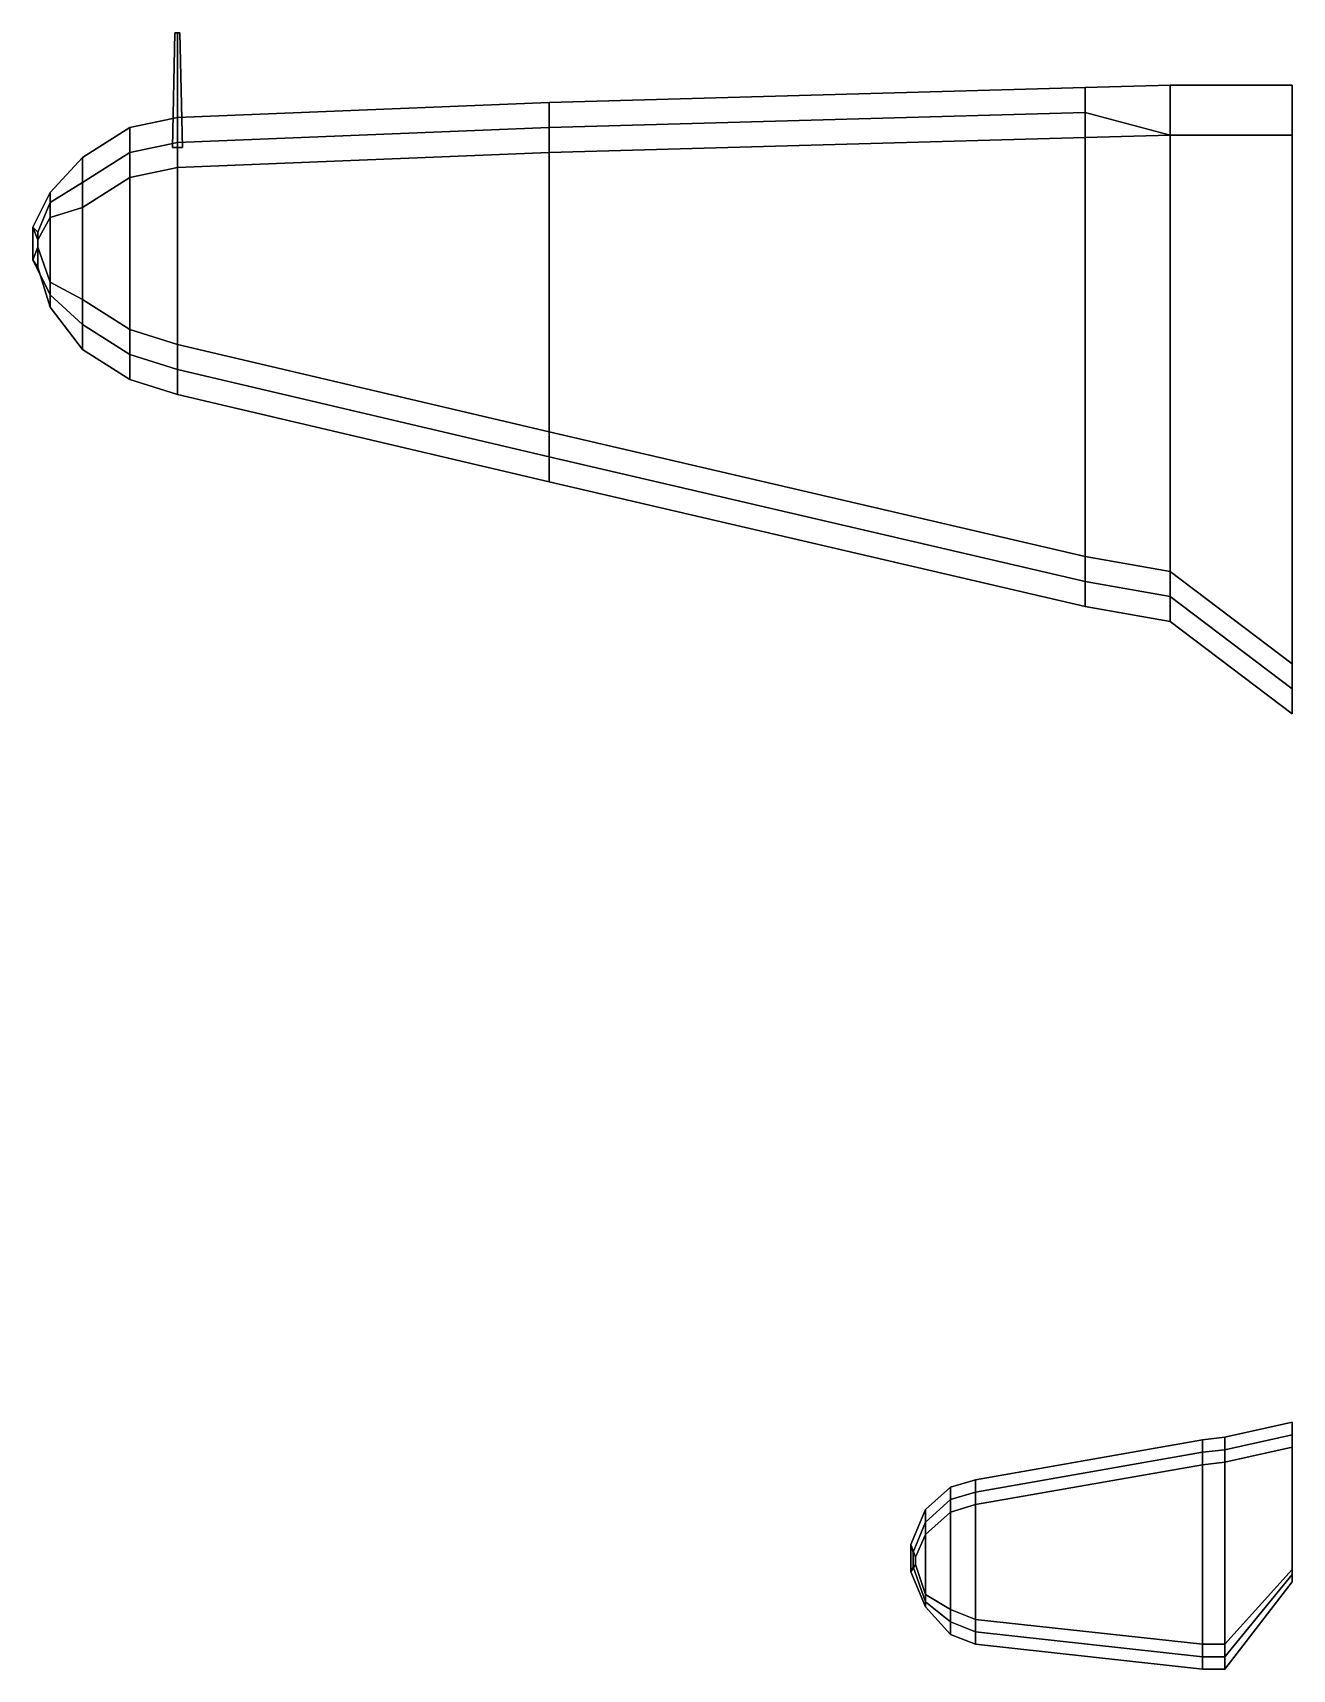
# Model space of a CAD drawing. Extents: x -5.05 to 0, y -4.13 to 2.43.
import ezdxf

# ---------------------------------------------------------------- set-up
doc = ezdxf.new("R2010")
doc.units = 0
doc.layers.add('WING1', color=1, linetype='CONTINUOUS')

msp = doc.modelspace()

# ---------------------------------------------------------------- linework, layer by layer
at = {"layer": 'WING1'}
for points in [[(-4.49, 1.97, 1.8), (-4.47, 1.97, 1.82), (-4.47, 2.43, 1.81), (-4.48, 2.43, 1.8)], [(-4.47, 1.97, 1.78), (-4.49, 1.97, 1.8), (-4.48, 2.43, 1.8), (-4.47, 2.43, 1.79)], [(-4.48, 2.43, 1.8), (-4.47, 2.43, 1.81), (-4.46, 2.43, 1.8), (-4.47, 2.43, 1.79)], [(-4.47, 1.97, 1.82), (-4.45, 1.97, 1.8), (-4.46, 2.43, 1.8), (-4.47, 2.43, 1.81)], [(-4.45, 1.97, 1.8), (-4.47, 1.97, 1.78), (-4.47, 2.43, 1.79), (-4.46, 2.43, 1.8)], [(-2.98, 1.95, 1.75), (-0.83, 2.01, 1.58), (-0.83, 2.21, 1.45), (-2.98, 2.15, 1.65)], [(-2.98, 2.15, 1.65), (-0.83, 2.21, 1.45), (-0.83, 2.11, 1.27), (-2.98, 2.05, 1.54)], [(-0.83, 2.01, 1.58), (-0.49, 2.02, 1.55), (-0.49, 2.22, 1.4), (-0.83, 2.21, 1.45)], [(-0.83, 2.21, 1.45), (-0.49, 2.22, 1.4), (-0.49, 2.02, 1.21), (-0.83, 2.11, 1.27)], [(-0.49, 2.02, 1.55), (0, 2.02, 1.53), (0, 2.22, 1.39), (-0.49, 2.22, 1.4)], [(-0.49, 2.22, 1.4), (0, 2.22, 1.39), (0, 2.02, 1.21), (-0.49, 2.02, 1.21)], [(-4.47, 1.89, 1.87), (-2.98, 1.95, 1.75), (-2.98, 2.15, 1.65), (-4.47, 2.09, 1.8)], [(-4.47, 2.09, 1.8), (-2.98, 2.15, 1.65), (-2.98, 2.05, 1.54), (-4.47, 1.99, 1.72)], [(-0.83, 2.11, 1.27), (-0.83, 0.13, 1.29), (-2.98, 0.63, 1.54), (-2.98, 2.05, 1.54)], [(-0.49, 2.02, 1.21), (-0.49, 0.07, 1.21), (-0.83, 0.13, 1.29), (-0.83, 2.11, 1.27)], [(-4.85, 1.73, 1.88), (-4.66, 1.85, 1.88), (-4.66, 2.05, 1.82), (-4.85, 1.93, 1.84)], [(-4.85, 1.93, 1.84), (-4.66, 2.05, 1.82), (-4.66, 1.95, 1.75), (-4.85, 1.83, 1.79)], [(-4.66, 1.85, 1.88), (-4.47, 1.89, 1.87), (-4.47, 2.09, 1.8), (-4.66, 2.05, 1.82)], [(-4.66, 2.05, 1.82), (-4.47, 2.09, 1.8), (-4.47, 1.99, 1.72), (-4.66, 1.95, 1.75)], [(-2.98, 2.05, 1.54), (-2.98, 0.63, 1.54), (-4.47, 0.98, 1.72), (-4.47, 1.99, 1.72)], [(-4.47, 1.99, 1.72), (-4.47, 0.98, 1.72), (-4.66, 1.04, 1.75), (-4.66, 1.95, 1.75)], [(-2.98, 0.83, 1.75), (-0.83, 0.33, 1.58), (-0.83, 2.01, 1.58), (-2.98, 1.95, 1.75)], [(-0.83, 0.33, 1.58), (-0.49, 0.27, 1.55), (-0.49, 2.02, 1.55), (-0.83, 2.01, 1.58)], [(-0.49, 0.27, 1.55), (0, -0.1, 1.53), (0, 2.02, 1.53), (-0.49, 2.02, 1.55)], [(0, 2.02, 1.21), (0, -0.3, 1.36), (-0.49, 0.07, 1.21), (-0.49, 2.02, 1.21)], [(-4.98, 1.69, 1.88), (-4.85, 1.73, 1.88), (-4.85, 1.93, 1.84), (-4.98, 1.79, 1.85)], [(-4.98, 1.79, 1.85), (-4.85, 1.93, 1.84), (-4.85, 1.83, 1.79), (-4.98, 1.75, 1.81)], [(-4.66, 1.95, 1.75), (-4.66, 1.04, 1.75), (-4.85, 1.16, 1.79), (-4.85, 1.83, 1.79)], [(-4.47, 1.18, 1.87), (-2.98, 0.83, 1.75), (-2.98, 1.95, 1.75), (-4.47, 1.89, 1.87)], [(-4.85, 1.36, 1.88), (-4.66, 1.24, 1.88), (-4.66, 1.85, 1.88), (-4.85, 1.73, 1.88)], [(-4.66, 1.24, 1.88), (-4.47, 1.18, 1.87), (-4.47, 1.89, 1.87), (-4.66, 1.85, 1.88)], [(-5.03, 1.6, 1.87), (-4.98, 1.69, 1.88), (-4.98, 1.79, 1.85), (-5.05, 1.65, 1.85)], [(-5.05, 1.65, 1.85), (-4.98, 1.79, 1.85), (-4.98, 1.75, 1.81), (-5.03, 1.63, 1.83)], [(-4.85, 1.83, 1.79), (-4.85, 1.16, 1.79), (-4.98, 1.33, 1.81), (-4.98, 1.75, 1.81)], [(-4.98, 1.75, 1.81), (-4.98, 1.33, 1.81), (-5.03, 1.49, 1.83), (-5.03, 1.63, 1.83)], [(-4.98, 1.43, 1.88), (-4.85, 1.36, 1.88), (-4.85, 1.73, 1.88), (-4.98, 1.69, 1.88)], [(-5.05, 1.65, 1.85), (-5.05, 1.52, 1.85), (-5.03, 1.57, 1.87), (-5.03, 1.6, 1.87)], [(-5.03, 1.63, 1.83), (-5.03, 1.49, 1.83), (-5.05, 1.52, 1.85), (-5.05, 1.65, 1.85)], [(-5.03, 1.57, 1.87), (-4.98, 1.43, 1.88), (-4.98, 1.69, 1.88), (-5.03, 1.6, 1.87)], [(-5.05, 1.52, 1.85), (-4.98, 1.38, 1.85), (-4.98, 1.43, 1.88), (-5.03, 1.57, 1.87)], [(-5.03, 1.49, 1.83), (-4.98, 1.33, 1.81), (-4.98, 1.38, 1.85), (-5.05, 1.52, 1.85)], [(-4.98, 1.38, 1.85), (-4.85, 1.26, 1.84), (-4.85, 1.36, 1.88), (-4.98, 1.43, 1.88)], [(-4.98, 1.33, 1.81), (-4.85, 1.16, 1.79), (-4.85, 1.26, 1.84), (-4.98, 1.38, 1.85)], [(-4.85, 1.26, 1.84), (-4.66, 1.14, 1.82), (-4.66, 1.24, 1.88), (-4.85, 1.36, 1.88)], [(-4.85, 1.16, 1.79), (-4.66, 1.04, 1.75), (-4.66, 1.14, 1.82), (-4.85, 1.26, 1.84)], [(-4.66, 1.14, 1.82), (-4.47, 1.08, 1.8), (-4.47, 1.18, 1.87), (-4.66, 1.24, 1.88)], [(-4.66, 1.04, 1.75), (-4.47, 0.98, 1.72), (-4.47, 1.08, 1.8), (-4.66, 1.14, 1.82)], [(-4.47, 1.08, 1.8), (-2.98, 0.73, 1.65), (-2.98, 0.83, 1.75), (-4.47, 1.18, 1.87)], [(-4.47, 0.98, 1.72), (-2.98, 0.63, 1.54), (-2.98, 0.73, 1.65), (-4.47, 1.08, 1.8)], [(-2.98, 0.73, 1.65), (-0.83, 0.23, 1.45), (-0.83, 0.33, 1.58), (-2.98, 0.83, 1.75)], [(-2.98, 0.63, 1.54), (-0.83, 0.13, 1.29), (-0.83, 0.23, 1.45), (-2.98, 0.73, 1.65)], [(-0.83, 0.23, 1.45), (-0.49, 0.17, 1.4), (-0.49, 0.27, 1.55), (-0.83, 0.33, 1.58)], [(-0.49, 0.17, 1.4), (0, -0.2, 1.39), (0, -0.1, 1.53), (-0.49, 0.27, 1.55)], [(-0.83, 0.13, 1.29), (-0.49, 0.07, 1.21), (-0.49, 0.17, 1.4), (-0.83, 0.23, 1.45)], [(-0.49, 0.07, 1.21), (0, -0.3, 1.36), (0, -0.2, 1.39), (-0.49, 0.17, 1.4)], [(-0.27, -3.3, 2.6), (0, -3.24, 2.6), (0, -3.14, 2.55), (-0.27, -3.2, 2.55)], [(-0.27, -3.2, 2.55), (0, -3.14, 2.55), (0, -3.19, 2.49), (-0.27, -3.25, 2.49)], [(-1.27, -3.47, 2.6), (-0.36, -3.31, 2.6), (-0.36, -3.21, 2.55), (-1.27, -3.37, 2.55)], [(-1.27, -3.37, 2.55), (-0.36, -3.21, 2.55), (-0.36, -3.26, 2.49), (-1.27, -3.42, 2.52)], [(-0.36, -3.31, 2.6), (-0.27, -3.3, 2.6), (-0.27, -3.2, 2.55), (-0.36, -3.21, 2.55)], [(-0.36, -3.21, 2.55), (-0.27, -3.2, 2.55), (-0.27, -3.25, 2.49), (-0.36, -3.26, 2.49)], [(0, -3.19, 2.49), (0, -3.75, 2.49), (-0.27, -4.08, 2.49), (-0.27, -3.25, 2.49)], [(-0.36, -3.26, 2.49), (-0.36, -4.08, 2.49), (-1.27, -3.98, 2.52), (-1.27, -3.42, 2.52)], [(-0.27, -3.25, 2.49), (-0.27, -4.08, 2.49), (-0.36, -4.08, 2.49), (-0.36, -3.26, 2.49)], [(-0.27, -4.03, 2.6), (0, -3.73, 2.6), (0, -3.24, 2.6), (-0.27, -3.3, 2.6)], [(-1.27, -3.93, 2.6), (-0.36, -4.03, 2.6), (-0.36, -3.31, 2.6), (-1.27, -3.47, 2.6)], [(-0.36, -4.03, 2.6), (-0.27, -4.03, 2.6), (-0.27, -3.3, 2.6), (-0.36, -3.31, 2.6)], [(-1.47, -3.59, 2.59), (-1.37, -3.5, 2.6), (-1.37, -3.4, 2.55), (-1.47, -3.49, 2.55)], [(-1.47, -3.49, 2.55), (-1.37, -3.4, 2.55), (-1.37, -3.45, 2.52), (-1.47, -3.54, 2.52)], [(-1.37, -3.5, 2.6), (-1.27, -3.47, 2.6), (-1.27, -3.37, 2.55), (-1.37, -3.4, 2.55)], [(-1.37, -3.4, 2.55), (-1.27, -3.37, 2.55), (-1.27, -3.42, 2.52), (-1.37, -3.45, 2.52)], [(-1.37, -3.45, 2.52), (-1.37, -3.94, 2.52), (-1.47, -3.86, 2.52), (-1.47, -3.54, 2.52)], [(-1.27, -3.42, 2.52), (-1.27, -3.98, 2.52), (-1.37, -3.94, 2.52), (-1.37, -3.45, 2.52)], [(-1.37, -3.89, 2.6), (-1.27, -3.93, 2.6), (-1.27, -3.47, 2.6), (-1.37, -3.5, 2.6)], [(-1.51, -3.68, 2.58), (-1.47, -3.59, 2.59), (-1.47, -3.49, 2.55), (-1.53, -3.63, 2.55)], [(-1.53, -3.63, 2.55), (-1.47, -3.49, 2.55), (-1.47, -3.54, 2.52), (-1.52, -3.66, 2.54)], [(-1.47, -3.54, 2.52), (-1.47, -3.86, 2.52), (-1.52, -3.72, 2.54), (-1.52, -3.66, 2.54)], [(-1.47, -3.83, 2.59), (-1.37, -3.89, 2.6), (-1.37, -3.5, 2.6), (-1.47, -3.59, 2.59)], [(-1.51, -3.71, 2.58), (-1.47, -3.83, 2.59), (-1.47, -3.59, 2.59), (-1.51, -3.68, 2.58)], [(-1.53, -3.63, 2.55), (-1.53, -3.74, 2.55), (-1.51, -3.71, 2.58), (-1.51, -3.68, 2.58)], [(-1.52, -3.66, 2.54), (-1.52, -3.72, 2.54), (-1.53, -3.74, 2.55), (-1.53, -3.63, 2.55)], [(-1.53, -3.74, 2.55), (-1.47, -3.88, 2.55), (-1.47, -3.83, 2.59), (-1.51, -3.71, 2.58)], [(-1.52, -3.72, 2.54), (-1.47, -3.86, 2.52), (-1.47, -3.88, 2.55), (-1.53, -3.74, 2.55)], [(-0.27, -4.13, 2.55), (0, -3.78, 2.55), (0, -3.73, 2.6), (-0.27, -4.03, 2.6)], [(-0.27, -4.08, 2.49), (0, -3.75, 2.49), (0, -3.78, 2.55), (-0.27, -4.13, 2.55)], [(-1.47, -3.88, 2.55), (-1.37, -3.99, 2.55), (-1.37, -3.89, 2.6), (-1.47, -3.83, 2.59)], [(-1.47, -3.86, 2.52), (-1.37, -3.94, 2.52), (-1.37, -3.99, 2.55), (-1.47, -3.88, 2.55)], [(-1.37, -3.99, 2.55), (-1.27, -4.03, 2.55), (-1.27, -3.93, 2.6), (-1.37, -3.89, 2.6)], [(-1.27, -4.03, 2.55), (-0.36, -4.13, 2.55), (-0.36, -4.03, 2.6), (-1.27, -3.93, 2.6)], [(-1.37, -3.94, 2.52), (-1.27, -3.98, 2.52), (-1.27, -4.03, 2.55), (-1.37, -3.99, 2.55)], [(-1.27, -3.98, 2.52), (-0.36, -4.08, 2.49), (-0.36, -4.13, 2.55), (-1.27, -4.03, 2.55)], [(-0.36, -4.13, 2.55), (-0.27, -4.13, 2.55), (-0.27, -4.03, 2.6), (-0.36, -4.03, 2.6)], [(-0.36, -4.08, 2.49), (-0.27, -4.08, 2.49), (-0.27, -4.13, 2.55), (-0.36, -4.13, 2.55)]]:
    msp.add_3dface(points, dxfattribs=at)

doc.saveas('drawing.dxf')
